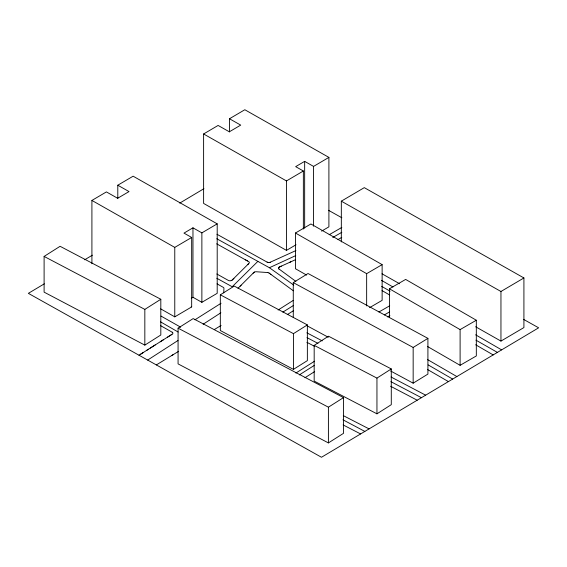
<?xml version="1.0" encoding="UTF-8"?>
<svg xmlns="http://www.w3.org/2000/svg" width="567" height="567" viewBox="0 0 567 567"><rect width="100%" height="100%" fill="white"/><g stroke="black" fill="none" stroke-linecap="round" stroke-linejoin="round"><path stroke-width="0.85" d="M223.724 292.898L223.93 288.334A2.431 1.403 0 0 0 223.185 287.292L217.033 283.861M237.991 288.32L253.938 272.394A2.19 1.262 0 0 1 254.165 272.224A2.516 1.453 0 0 1 254.377 272.103M232.598 279.637L233.909 278.333M247.687 264.633L248.509 263.811M240.167 286.151L241.124 285.194M253.116 273.209L253.647 272.684M253.789 272.543L253.896 272.436A2.431 1.403 0 0 1 256.27 271.756L267.433 272.529A2.431 1.403 0 0 1 269.056 273.053L269.261 273.202M232.158 280.07L232.13 280.105A2.53 1.46 0 0 1 231.187 280.644M257.872 261.373L232.208 286.746L216.785 278.255M147.668 360.073L177.988 340.483M203.128 324.239L220.875 312.771M314.175 345.367L328.513 336.203L391.287 368.94L391.287 404.661L376.949 413.825L314.175 381.088L314.175 345.367L376.949 378.104L391.287 368.94M44.106 256.426L60.088 246.298L160.815 299.27L160.815 334.991L144.833 345.119L44.106 292.147L44.106 256.426L144.833 309.398L160.815 299.27M178.073 328.165L193.177 318.59L343.51 397.616L343.51 433.337L328.406 442.912L178.073 363.886L178.073 328.165L328.406 407.191L343.51 397.616M140.12 354.517L143.472 352.39M150.184 348.145L155.216 344.956M160.255 341.766L163.608 339.64M167.52 337.159L170.32 335.395M139 355.226L172.276 334.147A2.431 1.403 0 0 0 172.184 332.198M194.949 319.795L221.087 303.239M278.128 310.007L293.125 300.482M287.263 314.635L293.5 310.673M295.889 373.058L314.543 361.214M299.256 374.95L314.125 365.509M304.954 377.728L314.685 371.555M146.832 350.271L148.511 349.208M170.738 335.125L171.964 334.353M220.322 294.812L234.242 286.08L307.364 324.912L307.364 360.633L293.444 369.372L220.322 330.533L220.322 294.812L293.444 333.651L307.364 324.912M282.848 312.133L293.238 305.62M293.274 317.442L293.274 282.6L308.03 273.507L427.915 338.371L427.915 374.085L413.159 383.179L390.578 370.967M413.159 383.179L413.159 347.458L427.915 338.371M156.336 364.921L178.662 351.306M214.34 329.555L221.109 325.43M171.844 355.459L173.396 354.517M44.325 283.826L28.35 293.352L321.482 457.264L538.65 327.811L523.688 319.441M84.667 259.785L92.378 255.185M179.732 203.114L203.929 188.691M296.017 244.774L286.47 250.387L203.61 203.418L203.61 133.968L218.104 125.442L229.33 131.806L240.713 125.116L229.486 118.751L229.486 131.941M229.486 118.751L244.824 109.736L328.903 157.392L328.903 226.843L321.595 231.138M91.911 263.733L91.911 200.435L106.412 191.908L117.638 198.273L129.021 191.575L117.794 185.218L117.794 198.4M117.794 185.218L133.125 176.195L217.204 223.852L217.204 293.309L201.873 302.324L192.964 297.271L191.277 298.263M328.903 157.392L313.565 166.407L304.656 161.361L295.669 166.641L303.359 171L303.359 229.025M217.204 223.852L201.873 232.874L192.964 227.821L183.977 233.108L191.667 237.467L191.667 306.917L174.771 316.854L160.716 308.887M286.47 250.387L286.47 180.937L303.359 171M174.771 316.854L174.771 247.396L191.667 237.467M341.327 241.918L341.327 201.165L364.29 187.642L523.915 277.958L523.915 327.57L500.952 341.093L475.628 326.762M500.952 341.093L500.952 291.488L523.915 277.958M306.57 275.08L295.442 268.723L295.442 233.009L310.922 223.972L382.13 264.626L382.13 300.347L369.599 307.661M366.651 305.897L366.651 273.663L382.13 264.626M329.179 234.731L341.837 227.424M337.989 239.565L341.759 237.396M389.423 317.534L389.423 288.787L405.646 279.425L476.323 320.235L476.323 355.948L460.106 365.318L427.426 346.444M389.423 288.787L460.106 329.597L476.323 320.235M378.919 312.006L389.692 305.797M384.32 314.926L389.649 311.857M387.622 316.903L389.905 315.585M332.744 237.488L341.83 232.3M216.757 238.742L269.41 267.723L295.754 255.597M270.331 262.245A2.516 1.453 0 0 1 267.1 262.117L267.078 262.103A2.431 1.403 0 0 0 270.289 262.209L295.91 250.579M295.591 259.651L279.347 267.022L281.331 266.121M289.886 262.238L290.786 261.834M343.283 415.618L369.074 428.893M343.12 424.931L360.612 433.939M306.875 332.822L322.219 340.88M391.032 376.998L425.654 395.171M306.995 337.627L317.967 343.389M390.854 381.648L421.423 397.694M306.889 342.312L314.678 346.402M390.592 386.247L417.192 400.21M342.95 419.8L364.843 431.416M293.274 282.6L413.159 347.458M306.761 325.614L328.3 337.266M216.948 234.249L266.901 262.011M216.651 243.824L248.608 261.585A2.431 1.403 0 0 1 249.026 263.301L232.13 280.105A2.431 1.403 0 0 1 228.338 280.41L216.821 273.989M245.242 259.707L247.51 260.969M328.506 210.3L341.866 217.771M341.327 201.165L500.952 291.488M382.002 273.79L399.657 283.776M161.021 316.081L180.249 326.946A2.431 1.403 0 0 0 180.533 327.081A2.544 1.467 0 0 1 180.186 326.904L180.03 326.819M160.674 325.699L172.184 332.205M203.61 133.968L286.47 180.937M91.911 200.435L174.771 247.396M191.185 306.648L191.667 306.917M295.442 233.009L366.651 273.663M381.662 286.37L390.096 291.183M475.94 340.157L497.401 352.398M160.581 321.879L178.116 332.007M381.492 280.339L392.974 286.987M475.614 334.821L501.632 349.882M382.038 290.587L389.678 295.01M475.642 344.771L493.177 354.921M427.454 359.528L456.874 376.559M428.135 364.886L452.65 379.075M427.624 369.564L448.419 381.598M269.02 273.025L293.359 290.786M269.41 267.723L293.77 285.109M270.452 274.067L270.927 274.414M278.964 268.985A2.431 1.403 0 0 1 279.375 267.014L278.475 267.9L278.801 268.843L295.868 281.388M460.106 329.597L460.106 365.311M376.949 378.104L376.949 413.825M328.406 407.191L328.406 442.912M313.565 166.407L313.565 226.19M304.656 161.361L304.656 228.175M293.444 333.651L293.444 369.365M201.873 232.874L201.873 302.324M192.964 227.821L192.964 297.271M144.833 309.398L144.833 345.119M267.369 272.521A3.161 1.821 0 0 1 267.752 272.564"/></g></svg>
